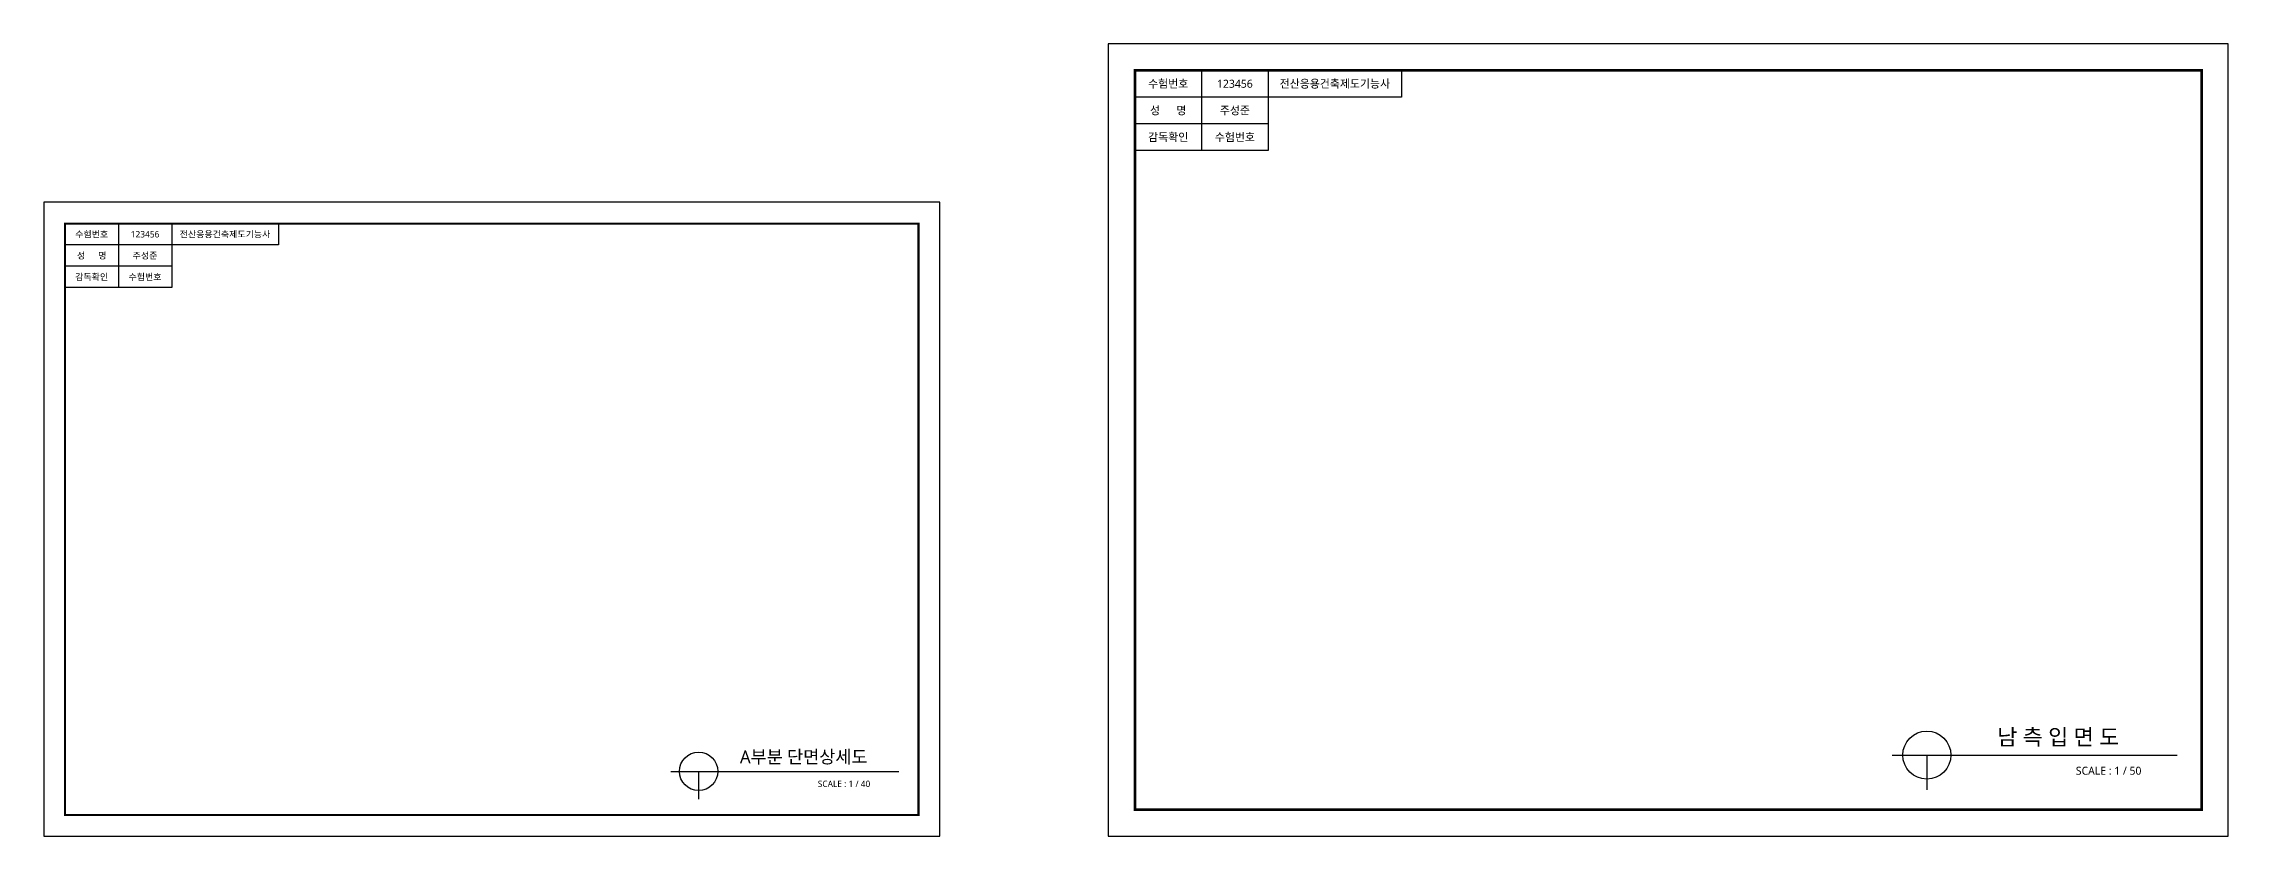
# Model space of a CAD drawing. Header units: millimetres. Extents: x 18873512885 to 18876086922, y 13262390071 to 13263270358.
# Drawn here: x 18873512885 to 18875151185, y 13262390071 to 13262984071 of the extents above; entities that cross this region are included whole.
import ezdxf
from ezdxf.enums import TextEntityAlignment as Align

# ---------------------------------------------------------------- set-up
doc = ezdxf.new("R2010")
doc.units = ezdxf.units.MM
doc.header["$LTSCALE"] = 20
doc.layers.add('6-Text', color=7, linetype='Continuous')
doc.styles.get("Standard").update_dxf_attribs({"font": 'malgun.ttf'})

msp = doc.modelspace()

# ---------------------------------------------------------------- linework, layer by layer
at = {"layer": '6-Text'}
for p, q in [((18874331185.08533, 13262904070.80408), (18874331185.08533, 13262964070.80408)), ((18874331185.08533, 13262964070.80408), (18874531185.08533, 13262964070.80408)), ((18874381185.08533, 13262964070.80408), (18874381185.08533, 13262904070.80408)), ((18874431185.08533, 13262964070.80408), (18874431185.08533, 13262904070.80408)), ((18874531185.08533, 13262964070.80408), (18874531185.08533, 13262944070.80408)), ((18874531185.08533, 13262944070.80408), (18874331185.08533, 13262944070.80408)), ((18874431185.08533, 13262924070.80408), (18874331185.08533, 13262924070.80408)), ((18874431185.08533, 13262904070.80408), (18874331185.08533, 13262904070.80408)), ((18873528885.08044, 13262801270.80408), (18873528885.08044, 13262849270.80408)), ((18873528885.08044, 13262849270.80408), (18873688885.08044, 13262849270.80408)), ((18873568885.08044, 13262849270.80408), (18873568885.08044, 13262801270.80408)), ((18873608885.08044, 13262849270.80408), (18873608885.08044, 13262801270.80408)), ((18873688885.08044, 13262849270.80408), (18873688885.08044, 13262833270.80408)), ((18873688885.08044, 13262833270.80408), (18873528885.08044, 13262833270.80408)), ((18873608885.08044, 13262817270.80408), (18873528885.08044, 13262817270.80408)), ((18873608885.08044, 13262801270.80408), (18873528885.08044, 13262801270.80408)), ((18874899103.87195, 13262450895.81323), (18875112728.24329, 13262450895.81323)), ((18874925103.87195, 13262450895.81323), (18874925103.87195, 13262424895.81323)), ((18873983220.10974, 13262438730.8114), (18874154119.60681, 13262438730.8114)), ((18874004020.10974, 13262438730.8114), (18874004020.10974, 13262417930.8114))]:
    msp.add_line(p, q, dxfattribs=at)
for points in [[(18874311185.08533, 13262390070.80408), (18875151185.08533, 13262390070.80408), (18875151185.08533, 13262984070.80408), (18874311185.08533, 13262984070.80408)], [(18873512885.08044, 13262390070.80408), (18874184885.08044, 13262390070.80408), (18874184885.08044, 13262865270.80408), (18873512885.08044, 13262865270.80408)]]:
    msp.add_lwpolyline(points, close=True, dxfattribs=at)
for points, const_width in [([(18874331185.08533, 13262410070.80408), (18875131185.08533, 13262410070.80408), (18875131185.08533, 13262964070.80408), (18874331185.08533, 13262964070.80408)], 2000), ([(18873528885.08044, 13262406070.80408), (18874168885.08044, 13262406070.80408), (18874168885.08044, 13262849270.80408), (18873528885.08044, 13262849270.80408)], 1600)]:
    msp.add_lwpolyline(points, close=True, dxfattribs=dict(at, const_width=const_width))
for centre, radius in [((18874925103.87195, 13262450895.81323), 18000), ((18874004020.10974, 13262438730.8114), 14400)]:
    msp.add_circle(centre, radius, dxfattribs=at)

# ---------------------------------------------------------------- texts
for s, height, p in [('수험번호', 6000, (18874356185.08533, 13262954070.80408)), ('123456', 6000, (18874406185.08533, 13262954070.80103)), ('전산응용건축제도기능사', 6000, (18874481185.08533, 13262954070.80103)), ('성      명', 6000, (18874356185.08533, 13262934070.80408)), ('주성준', 6000, (18874406185.08533, 13262934070.80408)), ('감독확인', 6000, (18874356185.08533, 13262914070.80408)), ('수험번호', 6000, (18874406185.08533, 13262914070.80408)), ('수험번호', 4800, (18873548885.08044, 13262841270.80408)), ('123456', 4800, (18873588885.08044, 13262841270.80164)), ('전산응용건축제도기능사', 4800, (18873648885.08044, 13262841270.80164)), ('성      명', 4800, (18873548885.08044, 13262825270.80408)), ('주성준', 4800, (18873588885.08044, 13262825270.80408)), ('감독확인', 4800, (18873548885.08044, 13262809270.80408)), ('수험번호', 4800, (18873588885.08044, 13262809270.80408)), ('남 측 입 면 도', 12000, (18875023630.0011, 13262464497.96472)), ('A부분 단면상세도', 9600, (18874082841.01306, 13262449612.53259)), ('SCALE : 1 / 40', 4800, (18874113087.15564, 13262429376.37292)), ('SCALE : 1 / 50', 6000, (18875061437.67932, 13262439202.76514))]:
    msp.add_text(s, height=height, dxfattribs=at).set_placement(p, align=Align.MIDDLE_CENTER)

doc.saveas('drawing.dxf')
